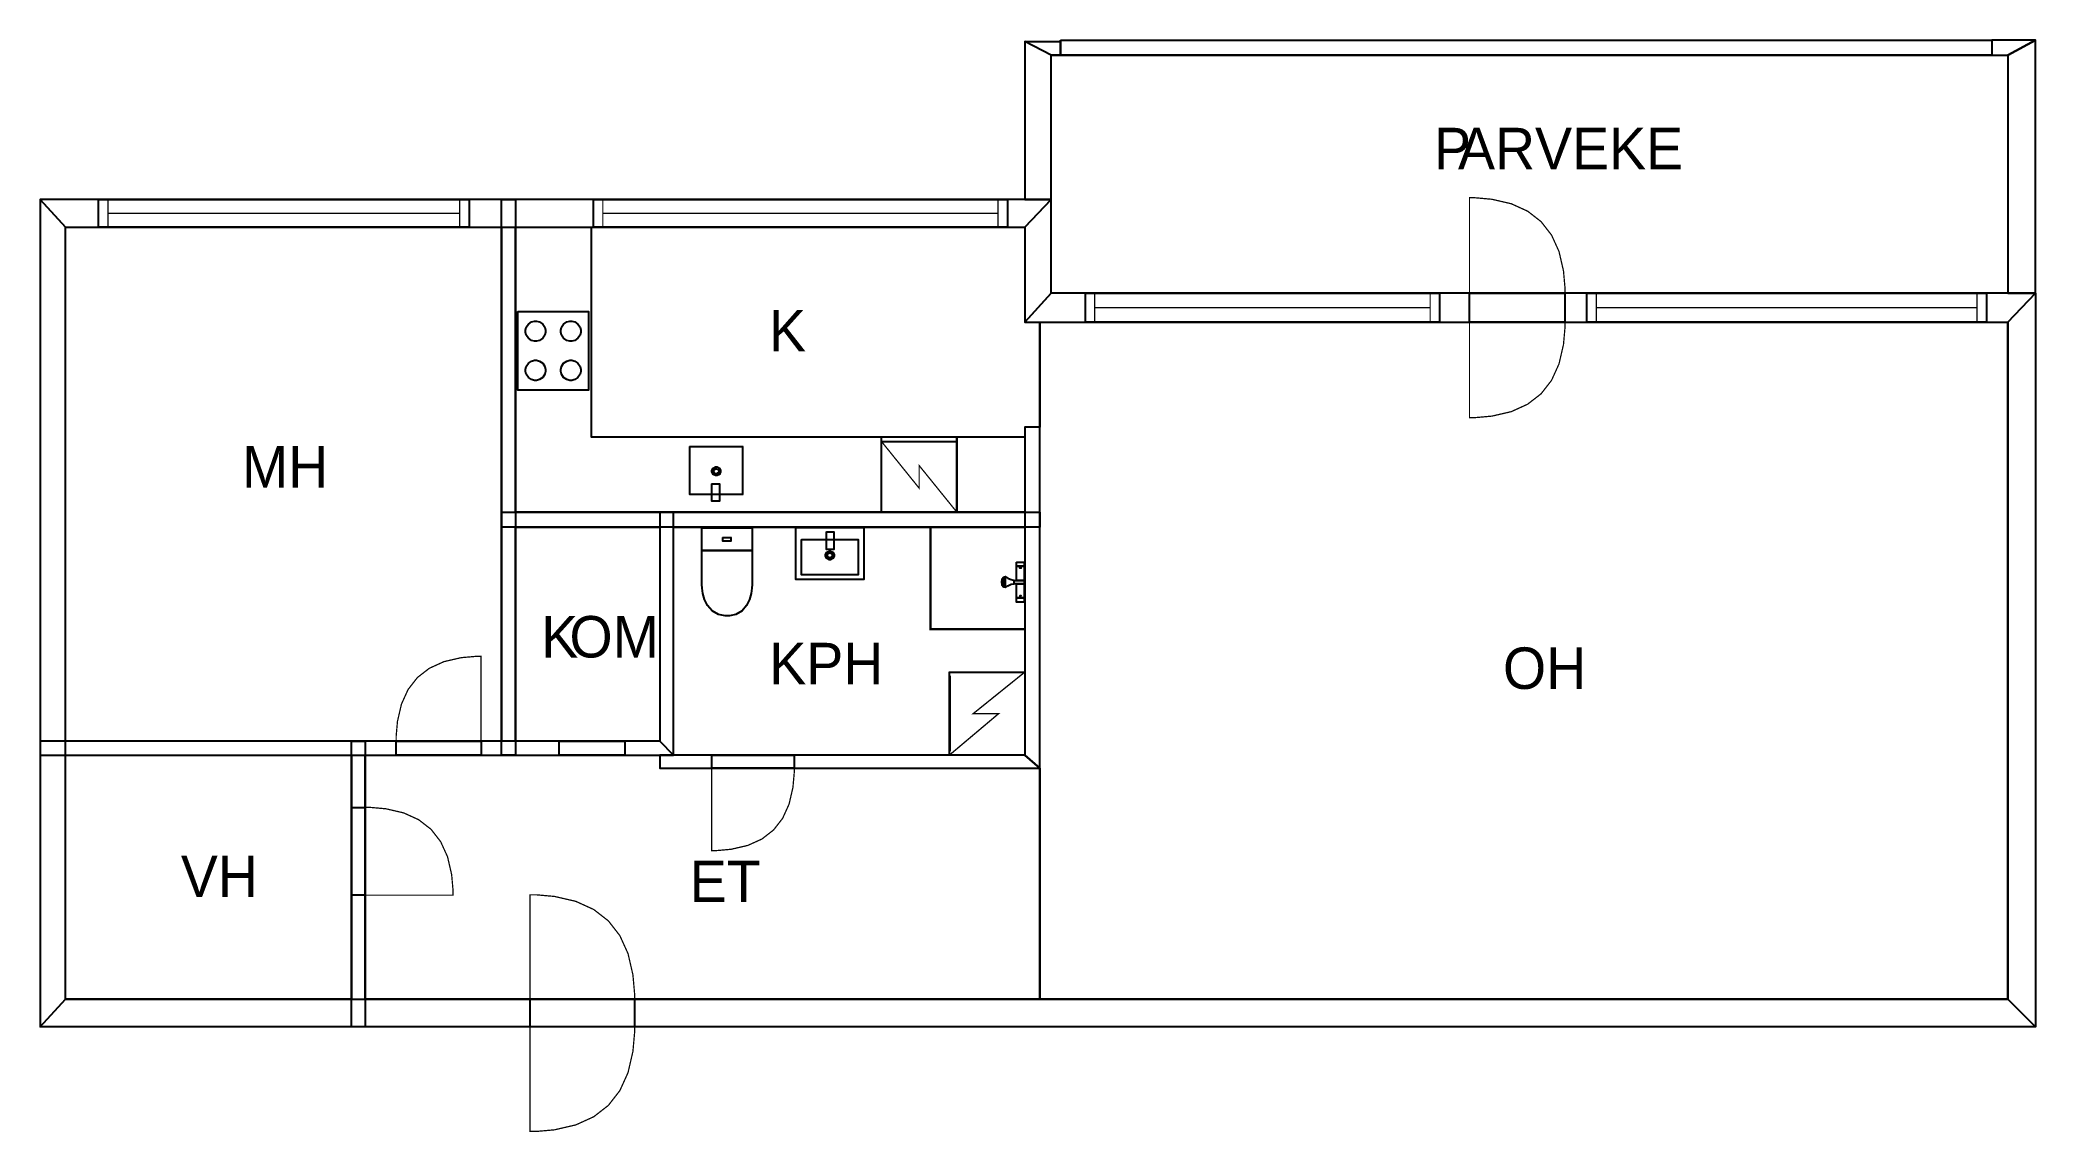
# Model space of a CAD drawing. Extents: x 0.2 to 16.8, y 0 to 9.1.
import ezdxf

# ---------------------------------------------------------------- set-up
doc = ezdxf.new("R2010")
doc.units = 0
doc.layers.get('0').update_dxf_attribs({"linetype": 'CONTINUOUS'})

msp = doc.modelspace()

# ---------------------------------------------------------------- linework, layer by layer
at = {"color": 0}
for points, const_width in [([(8.68039, 8.92492), (8.60346, 8.92492), (8.38471, 9.0395), (8.68039, 9.0395), (8.68039, 8.92492)], 0.002083), ([(8.60346, 7.72949), (8.60346, 8.92492), (8.38471, 9.0395), (8.38471, 7.72949), (8.60346, 7.72949)], 0.002083), ([(8.68039, 9.04992), (16.3958, 9.04992), (16.3958, 8.92492), (8.68039, 8.92492), (8.68039, 9.04992)], 0.002083), ([(16.7582, 9.04992), (16.3958, 9.04992), (16.3958, 8.92492), (16.529, 8.92492), (16.7582, 9.04992)], 0.002083), ([(16.7582, 6.95242), (16.7582, 9.04992), (16.529, 8.92492), (16.529, 6.95242), (16.7582, 6.95242)], 0.002083), ([(8.60346, 8.92492), (16.529, 8.92492), (16.529, 6.95242), (8.60346, 6.95242), (8.60346, 8.92492)], 0.002083), ([(0.435547, 7.50032), (8.38471, 7.50032), (8.60346, 7.72949), (0.227214, 7.72949), (0.435547, 7.50032)], 0.002083), ([(0.435547, 1.10162), (0.435547, 7.50032), (0.227214, 7.72949), (0.227214, 0.87245), (0.435547, 1.10162)], 0.002083), ([(0.710286, 7.72949), (3.78103, 7.72949), (3.78103, 7.50032), (0.710286, 7.50032), (0.710286, 7.72949)], 0.010417), ([(0.710286, 7.72949), (3.78103, 7.72949), (3.78103, 7.50032), (0.710286, 7.50032), (0.710286, 7.72949)], 0.010417), ([(4.04926, 7.72949), (4.16385, 7.72949), (4.16385, 3.12522), (4.04926, 3.12522), (4.04926, 7.72949)], 0.002083), ([(4.81, 7.72949), (8.23969, 7.72949), (8.23969, 7.50032), (4.81, 7.50032), (4.81, 7.72949)], 0.010417), ([(4.81, 7.72949), (8.23969, 7.72949), (8.23969, 7.50032), (4.81, 7.50032), (4.81, 7.72949)], 0.010417), ([(8.38471, 7.50032), (8.38471, 6.71283), (8.60346, 6.95242), (8.60346, 7.72949), (8.38471, 7.50032)], 0.002083), ([(12.8594, 6.95242), (12.8594, 6.99881), (12.847, 7.13786), (12.8099, 7.29861), (12.7481, 7.43457), (12.6616, 7.54585), (12.5503, 7.63238), (12.4143, 7.69417), (12.2536, 7.73128), (12.1146, 7.7436), (12.0683, 7.7436), (12.0683, 6.95242), (12.8594, 6.95242)], 0.010417), ([(4.79172, 7.50037), (4.79172, 5.76269), (7.19396, 5.76269), (7.19396, 5.13769), (4.16385, 5.13769), (4.16385, 7.50037), (4.79172, 7.50037)], 0.010417), ([(8.38471, 6.71283), (16.529, 6.71283), (16.7582, 6.95242), (8.60346, 6.95242), (8.38471, 6.71283)], 0.002083), ([(8.88574, 6.95242), (11.8209, 6.95242), (11.8209, 6.71283), (8.88574, 6.71283), (8.88574, 6.95242)], 0.010417), ([(8.88574, 6.95242), (11.8209, 6.95242), (11.8209, 6.71283), (8.88574, 6.71283), (8.88574, 6.95242)], 0.010417), ([(12.0683, 6.95242), (12.8594, 6.95242), (12.8594, 6.71283), (12.0683, 6.71283), (12.0683, 6.95242)], 0.010417), ([(12.0683, 6.95242), (12.8594, 6.95242), (12.8594, 6.71283), (12.0683, 6.71283), (12.0683, 6.95242)], 0.010417), ([(13.0412, 6.95242), (16.3513, 6.95242), (16.3513, 6.71283), (13.0412, 6.71283), (13.0412, 6.95242)], 0.010417), ([(13.0412, 6.95242), (16.3513, 6.95242), (16.3513, 6.71283), (13.0412, 6.71283), (13.0412, 6.95242)], 0.010417), ([(16.7582, 6.95242), (16.7582, 0.87245), (16.529, 1.10162), (16.529, 6.71283), (16.7582, 6.95242)], 0.002083), ([(4.18517, 6.80089), (4.18517, 6.14849), (4.7685, 6.14849), (4.7685, 6.80089), (4.18517, 6.80089)], 0.010417), ([(4.331, 6.72168), (4.33908, 6.72168), (4.36339, 6.71517), (4.38992, 6.69732), (4.40776, 6.67085), (4.41433, 6.64649), (4.41433, 6.63835), (4.41433, 6.63026), (4.40776, 6.60596), (4.38992, 6.57943), (4.36339, 6.56158), (4.33908, 6.55501), (4.331, 6.55501), (4.32286, 6.55501), (4.2985, 6.56158), (4.27203, 6.57943), (4.25418, 6.60596), (4.24767, 6.63026), (4.24767, 6.63835), (4.24767, 6.64649), (4.25418, 6.67085), (4.27203, 6.69732), (4.2985, 6.71517), (4.32286, 6.72168), (4.331, 6.72168)], 0.010417), ([(4.62267, 6.72168), (4.63075, 6.72168), (4.65506, 6.71517), (4.68158, 6.69732), (4.69943, 6.67085), (4.706, 6.64649), (4.706, 6.63835), (4.706, 6.63026), (4.69943, 6.60596), (4.68158, 6.57943), (4.65506, 6.56158), (4.63075, 6.55501), (4.62267, 6.55501), (4.61453, 6.55501), (4.59017, 6.56158), (4.56369, 6.57943), (4.54585, 6.60596), (4.53933, 6.63026), (4.53933, 6.63835), (4.53933, 6.64649), (4.54585, 6.67085), (4.56369, 6.69732), (4.59017, 6.71517), (4.61453, 6.72168), (4.62267, 6.72168)], 0.010417), ([(12.8594, 6.71283), (12.8594, 6.6665), (12.847, 6.52746), (12.8099, 6.36675), (12.7481, 6.23079), (12.6616, 6.11951), (12.5503, 6.03299), (12.4143, 5.97119), (12.2536, 5.93408), (12.1146, 5.92171), (12.0683, 5.92171), (12.0683, 6.71283), (12.8594, 6.71283)], 0.010417), ([(4.331, 6.39671), (4.33908, 6.39671), (4.36339, 6.39019), (4.38992, 6.37229), (4.40776, 6.34581), (4.41433, 6.3215), (4.41433, 6.31337), (4.41433, 6.30528), (4.40776, 6.28097), (4.38992, 6.25444), (4.36339, 6.2366), (4.33908, 6.23004), (4.331, 6.23004), (4.32286, 6.23004), (4.2985, 6.2366), (4.27203, 6.25444), (4.25418, 6.28097), (4.24767, 6.30528), (4.24767, 6.31337), (4.24767, 6.3215), (4.25418, 6.34581), (4.27203, 6.37229), (4.2985, 6.39019), (4.32286, 6.39671), (4.331, 6.39671)], 0.010417), ([(4.62267, 6.39671), (4.63075, 6.39671), (4.65506, 6.39019), (4.68158, 6.37229), (4.69943, 6.34581), (4.706, 6.3215), (4.706, 6.31337), (4.706, 6.30528), (4.69943, 6.28097), (4.68158, 6.25444), (4.65506, 6.2366), (4.63075, 6.23004), (4.62267, 6.23004), (4.61453, 6.23004), (4.59017, 6.2366), (4.56369, 6.25444), (4.54585, 6.28097), (4.53933, 6.30528), (4.53933, 6.31337), (4.53933, 6.3215), (4.54585, 6.34581), (4.56369, 6.37229), (4.59017, 6.39019), (4.61453, 6.39671), (4.62267, 6.39671)], 0.010417), ([(8.38471, 5.84392), (8.38471, 3.12522), (8.50971, 3.01753), (8.50971, 5.84392), (8.38471, 5.84392)], 0.002083), ([(5.60949, 5.68354), (6.04606, 5.68354), (6.04606, 5.28386), (5.60949, 5.28386), (5.60949, 5.68354)], 0.010417), ([(7.19689, 5.76269), (7.82189, 5.76269), (7.82189, 5.13769), (7.19689, 5.13769), (7.19689, 5.76269)], 0.010417), ([(7.19689, 5.76269), (7.82189, 5.76269), (7.82189, 5.72103), (7.19689, 5.72103), (7.19689, 5.76269)], 0.010417), ([(7.82194, 5.76269), (8.38471, 5.76269), (8.38471, 5.13769), (7.82194, 5.13769), (7.82194, 5.76269)], 0.010417), ([(5.79135, 5.4776), (5.79135, 5.48406), (5.80197, 5.50342), (5.82135, 5.51406), (5.82781, 5.51406), (5.83421, 5.51406), (5.85357, 5.50342), (5.86426, 5.48406), (5.86426, 5.4776), (5.86426, 5.47119), (5.85357, 5.45182), (5.83421, 5.44114), (5.82781, 5.44114), (5.82135, 5.44114), (5.80197, 5.45182), (5.79135, 5.47119), (5.79135, 5.4776)], 0.008333), ([(5.80697, 5.4776), (5.80697, 5.48128), (5.81304, 5.49235), (5.82411, 5.49843), (5.82781, 5.49843), (5.83143, 5.49843), (5.8425, 5.49235), (5.84864, 5.48128), (5.84864, 5.4776), (5.84864, 5.47396), (5.8425, 5.46289), (5.83143, 5.45676), (5.82781, 5.45676), (5.82411, 5.45676), (5.81304, 5.46289), (5.80697, 5.47396), (5.80697, 5.4776)], 0.008333), ([(5.7915, 5.3744), (5.854, 5.3744), (5.854, 5.22857), (5.7915, 5.22857), (5.7915, 5.3744)], 0.010417), ([(4.04926, 5.13775), (8.50971, 5.13775), (8.50971, 5.01275), (4.04926, 5.01275), (4.04926, 5.13775)], 0.002083), ([(5.47467, 3.12522), (5.47467, 5.13775), (5.36008, 5.13775), (5.36008, 3.23981), (5.47467, 3.12522)], 0.002083), ([(5.70785, 5.00749), (6.1244, 5.00749), (6.1244, 4.82021), (5.70785, 4.82021), (5.70785, 5.00749)], 0.010417), ([(6.48779, 5.01156), (7.04981, 5.01156), (7.04981, 4.57992), (6.48779, 4.57992), (6.48779, 5.01156)], 0.010417), ([(6.74072, 4.97564), (6.80322, 4.97564), (6.80322, 4.82981), (6.74072, 4.82981), (6.74072, 4.97564)], 0.010417), ([(6.1244, 4.55192), (6.1244, 4.55192), (6.12446, 4.54021), (6.12283, 4.50922), (6.11669, 4.46539), (6.10331, 4.41515), (6.07975, 4.3649), (6.04329, 4.32107), (5.9911, 4.2901), (5.93804, 4.27832), (5.92042, 4.27832), (5.90207, 4.27832), (5.84722, 4.2901), (5.79313, 4.32107), (5.75532, 4.3649), (5.7309, 4.41515), (5.7169, 4.46539), (5.7105, 4.50922), (5.70876, 4.54021), (5.70888, 4.55192), (5.70888, 4.55192), (5.70785, 4.82021), (6.1244, 4.82021), (6.1244, 4.55192)], 0.010417), ([(5.88303, 4.92964), (5.94922, 4.92964), (5.94922, 4.89806), (5.88303, 4.89806), (5.88303, 4.92964)], 0.010417), ([(6.53467, 4.91054), (7.00293, 4.91054), (7.00293, 4.618), (6.53467, 4.618), (6.53467, 4.91054)], 0.010417), ([(6.80524, 4.77994), (6.80524, 4.77354), (6.79454, 4.75418), (6.77518, 4.74349), (6.76878, 4.74349), (6.76232, 4.74349), (6.74294, 4.75418), (6.73232, 4.77354), (6.73232, 4.77994), (6.73232, 4.7864), (6.74294, 4.80578), (6.76232, 4.8164), (6.76878, 4.8164), (6.77518, 4.8164), (6.79454, 4.80578), (6.80524, 4.7864), (6.80524, 4.77994)], 0.008333), ([(6.78961, 4.77994), (6.78961, 4.77632), (6.78347, 4.76525), (6.7724, 4.75911), (6.76878, 4.75911), (6.76508, 4.75911), (6.75401, 4.76525), (6.74794, 4.77632), (6.74794, 4.77994), (6.74794, 4.78364), (6.75401, 4.79471), (6.76508, 4.80078), (6.76878, 4.80078), (6.7724, 4.80078), (6.78347, 4.79471), (6.78961, 4.78364), (6.78961, 4.77994)], 0.008333), ([(8.31597, 4.72304), (8.31597, 4.68972), (8.3795, 4.68972), (8.3795, 4.72304), (8.31597, 4.72304)], 0.010417), ([(8.31597, 4.68972), (8.31597, 4.57303), (8.3795, 4.57303), (8.3795, 4.68972), (8.31597, 4.68972)], 0.010417), ([(8.34722, 4.68972), (8.34842, 4.68653), (8.35226, 4.67686), (8.35346, 4.6741), (8.35346, 4.6741), (8.352, 4.6741), (8.34771, 4.6741), (8.34343, 4.6741), (8.34201, 4.6741), (8.34201, 4.6741), (8.34267, 4.67649), (8.34603, 4.68647), (8.34722, 4.68972)], 0.010417), ([(8.3795, 4.57303), (8.3795, 4.54492), (8.29617, 4.54492), (8.29617, 4.55197), (8.29617, 4.56776), (8.29617, 4.57303), (8.317, 4.57303), (8.36387, 4.57303), (8.3795, 4.57303)], 0.010417), ([(8.31597, 4.54492), (8.31597, 4.42822), (8.3795, 4.42822), (8.3795, 4.54492), (8.31597, 4.54492)], 0.010417), ([(8.31597, 4.42931), (8.31597, 4.39388), (8.3795, 4.39388), (8.3795, 4.42931), (8.31597, 4.42931)], 0.010417), ([(8.34722, 4.42931), (8.34842, 4.43257), (8.35226, 4.44222), (8.35346, 4.44493), (8.35346, 4.44493), (8.352, 4.44493), (8.34771, 4.44493), (8.34343, 4.44493), (8.34201, 4.44493), (8.34201, 4.44493), (8.34267, 4.4426), (8.34603, 4.43261), (8.34722, 4.42931)], 0.010417), ([(3.17606, 3.23981), (3.17606, 3.28108), (3.18701, 3.40479), (3.22, 3.54775), (3.27501, 3.66868), (3.35194, 3.76764), (3.4509, 3.84462), (3.57189, 3.89963), (3.71485, 3.93261), (3.83854, 3.94358), (3.87978, 3.94358), (3.87978, 3.23981), (3.17606, 3.23981)], 0.010417), ([(7.75971, 3.81337), (7.75971, 3.12528), (8.38471, 3.12528), (8.38471, 3.81337), (7.75971, 3.81337)], 0.011468), ([(0.227214, 3.12522), (5.47467, 3.12522), (5.36008, 3.23981), (0.227214, 3.23981), (0.227214, 3.12522)], 0.002083), ([(2.80561, 3.23981), (2.92019, 3.23981), (2.92019, 0.87245), (2.80561, 0.87245), (2.80561, 3.23981)], 0.002083), ([(3.17606, 3.23981), (3.87978, 3.23981), (3.87978, 3.12522), (3.17606, 3.12522), (3.17606, 3.23981)], 0.010417), ([(3.17606, 3.23981), (3.87978, 3.23981), (3.87978, 3.12522), (3.17606, 3.12522), (3.17606, 3.23981)], 0.010417), ([(4.52582, 3.23981), (5.06961, 3.23981), (5.06961, 3.12522), (4.52582, 3.12522), (4.52582, 3.23981)], 0.010417), ([(8.38471, 3.12522), (5.36008, 3.12522), (5.36008, 3.01753), (8.50971, 3.01753), (8.38471, 3.12522)], 0.002083), ([(5.79042, 3.12522), (6.47396, 3.12522), (6.47396, 3.01753), (5.79042, 3.01753), (5.79042, 3.12522)], 0.010417), ([(5.79042, 3.12522), (6.47396, 3.12522), (6.47396, 3.01753), (5.79042, 3.01753), (5.79042, 3.12522)], 0.010417), ([(6.47396, 3.01753), (6.47396, 2.97749), (6.46326, 2.85736), (6.43121, 2.71853), (6.37782, 2.60101), (6.30306, 2.50489), (6.20692, 2.43012), (6.08942, 2.37674), (5.95057, 2.34467), (5.83046, 2.33399), (5.79042, 2.33399), (5.79042, 3.01753), (6.47396, 3.01753)], 0.010417), ([(2.80561, 2.69179), (2.92019, 2.69179), (2.92019, 1.96485), (2.80561, 1.96485), (2.80561, 2.69179)], 0.010417), ([(2.80561, 2.69179), (2.92019, 2.69179), (2.92019, 1.96485), (2.80561, 1.96485), (2.80561, 2.69179)], 0.010417), ([(2.92019, 2.69179), (2.96278, 2.69179), (3.09056, 2.68044), (3.23822, 2.64638), (3.36317, 2.58957), (3.46539, 2.5101), (3.54492, 2.40788), (3.60172, 2.28293), (3.63579, 2.13525), (3.64719, 2.00749), (3.64719, 1.96485), (2.92019, 1.96485), (2.92019, 2.69179)], 0.010417), ([(5.15115, 1.10162), (5.15115, 1.1524), (5.13758, 1.30458), (5.097, 1.48047), (5.02935, 1.62929), (4.93463, 1.75108), (4.81288, 1.84581), (4.66407, 1.91347), (4.48812, 1.95404), (4.33594, 1.96756), (4.28521, 1.96756), (4.28521, 1.10162), (5.15115, 1.10162)], 0.010417), ([(16.7582, 0.87245), (0.227214, 0.87245), (0.435547, 1.10162), (16.529, 1.10162), (16.7582, 0.87245)], 0.002083), ([(4.28521, 1.10162), (5.15115, 1.10162), (5.15115, 0.87245), (4.28521, 0.87245), (4.28521, 1.10162)], 0.010417), ([(4.28521, 1.10162), (5.15115, 1.10162), (5.15115, 0.87245), (4.28521, 0.87245), (4.28521, 1.10162)], 0.010417), ([(5.15115, 0.87245), (5.15115, 0.821724), (5.13758, 0.669542), (5.097, 0.493599), (5.02935, 0.344781), (4.93463, 0.223036), (4.81288, 0.128309), (4.66407, 0.060655), (4.48812, 0.020074), (4.33594, 0.00651), (4.28521, 0.00651), (4.28521, 0.87245), (5.15115, 0.87245)], 0.010417)]:
    msp.add_lwpolyline(points, close=True, dxfattribs=dict(at, const_width=const_width))
for points in [[(8.68039, 8.92492), (8.60346, 8.92492), (8.38471, 9.0395), (8.68039, 9.0395), (8.68039, 8.92492)], [(8.60346, 7.72949), (8.60346, 8.92492), (8.38471, 9.0395), (8.38471, 7.72949), (8.60346, 7.72949)], [(16.7582, 9.04992), (16.3958, 9.04992), (16.3958, 8.92492), (16.529, 8.92492), (16.7582, 9.04992)], [(16.7582, 6.95242), (16.7582, 9.04992), (16.529, 8.92492), (16.529, 6.95242), (16.7582, 6.95242)], [(0.435547, 7.50032), (8.38471, 7.50032), (8.60346, 7.72949), (0.227214, 7.72949), (0.435547, 7.50032)], [(0.435547, 1.10162), (0.435547, 7.50032), (0.227214, 7.72949), (0.227214, 0.87245), (0.435547, 1.10162)], [(4.04926, 7.72949), (4.16385, 7.72949), (4.16385, 3.12522), (4.04926, 3.12522), (4.04926, 7.72949)], [(8.38471, 7.50032), (8.38471, 6.71283), (8.60346, 6.95242), (8.60346, 7.72949), (8.38471, 7.50032)], [(8.38471, 6.71283), (16.529, 6.71283), (16.7582, 6.95242), (8.60346, 6.95242), (8.38471, 6.71283)], [(16.7582, 6.95242), (16.7582, 0.87245), (16.529, 1.10162), (16.529, 6.71283), (16.7582, 6.95242)], [(8.38471, 5.84392), (8.38471, 3.12522), (8.50971, 3.01753), (8.50971, 5.84392), (8.38471, 5.84392)], [(4.04926, 5.13775), (8.50971, 5.13775), (8.50971, 5.01275), (4.04926, 5.01275), (4.04926, 5.13775)], [(5.47467, 3.12522), (5.47467, 5.13775), (5.36008, 5.13775), (5.36008, 3.23981), (5.47467, 3.12522)], [(0.227214, 3.12522), (5.47467, 3.12522), (5.36008, 3.23981), (0.227214, 3.23981), (0.227214, 3.12522)], [(2.80561, 3.23981), (2.92019, 3.23981), (2.92019, 0.87245), (2.80561, 0.87245), (2.80561, 3.23981)], [(8.38471, 3.12522), (5.36008, 3.12522), (5.36008, 3.01753), (8.50971, 3.01753), (8.38471, 3.12522)], [(16.7582, 0.87245), (0.227214, 0.87245), (0.435547, 1.10162), (16.529, 1.10162), (16.7582, 0.87245)]]:
    msp.add_lwpolyline(points, close=True, dxfattribs=at)
at = {"color": 7}
for points in [[(8.68039, 9.04992), (16.3958, 9.04992), (16.3958, 8.92492), (8.68039, 8.92492), (8.68039, 9.04992)], [(8.60346, 8.92492), (16.529, 8.92492), (16.529, 6.95242), (8.60346, 6.95242), (8.60346, 8.92492)], [(0.710286, 7.72949), (3.78103, 7.72949), (3.78103, 7.50032), (0.710286, 7.50032), (0.710286, 7.72949)], [(0.710286, 7.72949), (3.78103, 7.72949), (3.78103, 7.50032), (0.710286, 7.50032), (0.710286, 7.72949)], [(4.81, 7.72949), (8.23969, 7.72949), (8.23969, 7.50032), (4.81, 7.50032), (4.81, 7.72949)], [(4.81, 7.72949), (8.23969, 7.72949), (8.23969, 7.50032), (4.81, 7.50032), (4.81, 7.72949)], [(0.435547, 7.50032), (4.04926, 7.50032), (4.04926, 3.23981), (0.435547, 3.23981), (0.435547, 7.50032)], [(4.79172, 7.50037), (4.79172, 5.76269), (7.19396, 5.76269), (7.19396, 5.13769), (4.16385, 5.13769), (4.16385, 7.50037), (4.79172, 7.50037)], [(8.38471, 6.71283), (8.50971, 6.71283), (8.50971, 5.84392), (8.38471, 5.84392), (8.38471, 5.13775), (4.16385, 5.13775), (4.16385, 7.50032), (8.38471, 7.50032), (8.38471, 6.71283)], [(8.88574, 6.95242), (11.8209, 6.95242), (11.8209, 6.71283), (8.88574, 6.71283), (8.88574, 6.95242)], [(8.88574, 6.95242), (11.8209, 6.95242), (11.8209, 6.71283), (8.88574, 6.71283), (8.88574, 6.95242)], [(12.0683, 6.95242), (12.8594, 6.95242), (12.8594, 6.71283), (12.0683, 6.71283), (12.0683, 6.95242)], [(12.0683, 6.95242), (12.8594, 6.95242), (12.8594, 6.71283), (12.0683, 6.71283), (12.0683, 6.95242)], [(13.0412, 6.95242), (16.3513, 6.95242), (16.3513, 6.71283), (13.0412, 6.71283), (13.0412, 6.95242)], [(13.0412, 6.95242), (16.3513, 6.95242), (16.3513, 6.71283), (13.0412, 6.71283), (13.0412, 6.95242)], [(4.18517, 6.80089), (4.7685, 6.80089), (4.7685, 6.14849), (4.18517, 6.14849), (4.18517, 6.80089)], [(4.331, 6.72168), (4.33908, 6.72168), (4.36339, 6.71517), (4.38992, 6.69732), (4.40776, 6.67085), (4.41433, 6.64649), (4.41433, 6.63835), (4.41433, 6.63026), (4.40776, 6.60596), (4.38992, 6.57943), (4.36339, 6.56158), (4.33908, 6.55501), (4.331, 6.55501), (4.32286, 6.55501), (4.2985, 6.56158), (4.27203, 6.57943), (4.25418, 6.60596), (4.24767, 6.63026), (4.24767, 6.63835), (4.24767, 6.64649), (4.25418, 6.67085), (4.27203, 6.69732), (4.2985, 6.71517), (4.32286, 6.72168), (4.331, 6.72168)], [(4.62267, 6.72168), (4.63075, 6.72168), (4.65506, 6.71517), (4.68158, 6.69732), (4.69943, 6.67085), (4.706, 6.64649), (4.706, 6.63835), (4.706, 6.63026), (4.69943, 6.60596), (4.68158, 6.57943), (4.65506, 6.56158), (4.63075, 6.55501), (4.62267, 6.55501), (4.61453, 6.55501), (4.59017, 6.56158), (4.56369, 6.57943), (4.54585, 6.60596), (4.53933, 6.63026), (4.53933, 6.63835), (4.53933, 6.64649), (4.54585, 6.67085), (4.56369, 6.69732), (4.59017, 6.71517), (4.61453, 6.72168), (4.62267, 6.72168)], [(8.50971, 6.71283), (16.529, 6.71283), (16.529, 1.10162), (8.50971, 1.10162), (8.50971, 6.71283)], [(4.331, 6.39671), (4.33908, 6.39671), (4.36339, 6.39019), (4.38992, 6.37229), (4.40776, 6.34581), (4.41433, 6.3215), (4.41433, 6.31337), (4.41433, 6.30528), (4.40776, 6.28097), (4.38992, 6.25444), (4.36339, 6.2366), (4.33908, 6.23004), (4.331, 6.23004), (4.32286, 6.23004), (4.2985, 6.2366), (4.27203, 6.25444), (4.25418, 6.28097), (4.24767, 6.30528), (4.24767, 6.31337), (4.24767, 6.3215), (4.25418, 6.34581), (4.27203, 6.37229), (4.2985, 6.39019), (4.32286, 6.39671), (4.331, 6.39671)], [(4.62267, 6.39671), (4.63075, 6.39671), (4.65506, 6.39019), (4.68158, 6.37229), (4.69943, 6.34581), (4.706, 6.3215), (4.706, 6.31337), (4.706, 6.30528), (4.69943, 6.28097), (4.68158, 6.25444), (4.65506, 6.2366), (4.63075, 6.23004), (4.62267, 6.23004), (4.61453, 6.23004), (4.59017, 6.2366), (4.56369, 6.25444), (4.54585, 6.28097), (4.53933, 6.30528), (4.53933, 6.31337), (4.53933, 6.3215), (4.54585, 6.34581), (4.56369, 6.37229), (4.59017, 6.39019), (4.61453, 6.39671), (4.62267, 6.39671)], [(5.60949, 5.68354), (6.04606, 5.68354), (6.04606, 5.28386), (5.60949, 5.28386), (5.60949, 5.68354)], [(7.19689, 5.76269), (7.82189, 5.76269), (7.82189, 5.13769), (7.19689, 5.13769), (7.19689, 5.76269)], [(7.19689, 5.76269), (7.82189, 5.76269), (7.82189, 5.72103), (7.19689, 5.72103), (7.19689, 5.76269)], [(7.82194, 5.76269), (8.38471, 5.76269), (8.38471, 5.13769), (7.82194, 5.13769), (7.82194, 5.76269)], [(5.79135, 5.4776), (5.79135, 5.48406), (5.80197, 5.50342), (5.82135, 5.51406), (5.82781, 5.51406), (5.83421, 5.51406), (5.85357, 5.50342), (5.86426, 5.48406), (5.86426, 5.4776), (5.86426, 5.47119), (5.85357, 5.45182), (5.83421, 5.44114), (5.82781, 5.44114), (5.82135, 5.44114), (5.80197, 5.45182), (5.79135, 5.47119), (5.79135, 5.4776)], [(5.80697, 5.4776), (5.80697, 5.48128), (5.81304, 5.49235), (5.82411, 5.49843), (5.82781, 5.49843), (5.83143, 5.49843), (5.8425, 5.49235), (5.84864, 5.48128), (5.84864, 5.4776), (5.84864, 5.47396), (5.8425, 5.46289), (5.83143, 5.45676), (5.82781, 5.45676), (5.82411, 5.45676), (5.81304, 5.46289), (5.80697, 5.47396), (5.80697, 5.4776)], [(5.7915, 5.3744), (5.854, 5.3744), (5.854, 5.22857), (5.7915, 5.22857), (5.7915, 5.3744)], [(4.16385, 5.01275), (5.36008, 5.01275), (5.36008, 3.23981), (4.16385, 3.23981), (4.16385, 5.01275)], [(5.47467, 5.01275), (8.38471, 5.01275), (8.38471, 3.12522), (5.47467, 3.12522), (5.47467, 5.01275)], [(5.70785, 5.00749), (6.1244, 5.00749), (6.1244, 4.82021), (5.70785, 4.82021), (5.70785, 5.00749)], [(6.48779, 5.01156), (7.04981, 5.01156), (7.04981, 4.57992), (6.48779, 4.57992), (6.48779, 5.01156)], [(6.74072, 4.97564), (6.80322, 4.97564), (6.80322, 4.82981), (6.74072, 4.82981), (6.74072, 4.97564)], [(6.1244, 4.55192), (6.1244, 4.55192), (6.12446, 4.54021), (6.12283, 4.50922), (6.11669, 4.46539), (6.10331, 4.41515), (6.07975, 4.3649), (6.04329, 4.32107), (5.9911, 4.2901), (5.93804, 4.27832), (5.92042, 4.27832), (5.90207, 4.27832), (5.84722, 4.2901), (5.79313, 4.32107), (5.75532, 4.3649), (5.7309, 4.41515), (5.7169, 4.46539), (5.7105, 4.50922), (5.70876, 4.54021), (5.70888, 4.55192), (5.70888, 4.55192), (5.70785, 4.82021), (6.1244, 4.82021), (6.1244, 4.55192)], [(5.88303, 4.92964), (5.94922, 4.92964), (5.94922, 4.89806), (5.88303, 4.89806), (5.88303, 4.92964)], [(6.53467, 4.91054), (7.00293, 4.91054), (7.00293, 4.618), (6.53467, 4.618), (6.53467, 4.91054)], [(6.80524, 4.77994), (6.80524, 4.77354), (6.79454, 4.75418), (6.77518, 4.74349), (6.76878, 4.74349), (6.76232, 4.74349), (6.74294, 4.75418), (6.73232, 4.77354), (6.73232, 4.77994), (6.73232, 4.7864), (6.74294, 4.80578), (6.76232, 4.8164), (6.76878, 4.8164), (6.77518, 4.8164), (6.79454, 4.80578), (6.80524, 4.7864), (6.80524, 4.77994)], [(6.78961, 4.77994), (6.78961, 4.77632), (6.78347, 4.76525), (6.7724, 4.75911), (6.76878, 4.75911), (6.76508, 4.75911), (6.75401, 4.76525), (6.74794, 4.77632), (6.74794, 4.77994), (6.74794, 4.78364), (6.75401, 4.79471), (6.76508, 4.80078), (6.76878, 4.80078), (6.7724, 4.80078), (6.78347, 4.79471), (6.78961, 4.78364), (6.78961, 4.77994)], [(8.31597, 4.72304), (8.3795, 4.72304), (8.3795, 4.68972), (8.31597, 4.68972), (8.31597, 4.72304)], [(8.31597, 4.68972), (8.3795, 4.68972), (8.3795, 4.57303), (8.31597, 4.57303), (8.31597, 4.68972)], [(8.34722, 4.68972), (8.34842, 4.68653), (8.35226, 4.67686), (8.35346, 4.6741), (8.35346, 4.6741), (8.352, 4.6741), (8.34771, 4.6741), (8.34343, 4.6741), (8.34201, 4.6741), (8.34201, 4.6741), (8.34267, 4.67649), (8.34603, 4.68647), (8.34722, 4.68972)], [(8.29617, 4.57303), (8.28982, 4.57303), (8.27089, 4.57671), (8.24849, 4.58658), (8.24408, 4.58968), (8.24251, 4.59076), (8.22792, 4.60092), (8.2264, 4.60118), (8.22353, 4.60172), (8.20697, 4.59754), (8.19412, 4.58089), (8.19308, 4.57514), (8.19282, 4.57383), (8.192, 4.56228), (8.192, 4.55843), (8.192, 4.55951), (8.192, 4.55533), (8.19282, 4.54411), (8.19308, 4.54281), (8.19412, 4.53711), (8.20697, 4.52046), (8.22353, 4.51628), (8.2264, 4.51676), (8.22792, 4.51704), (8.24251, 4.52724), (8.24408, 4.52826), (8.24849, 4.53142), (8.27089, 4.54129), (8.28982, 4.54492), (8.29617, 4.54492)], [(8.22537, 4.60118), (8.22483, 4.60092), (8.21463, 4.58908), (8.20557, 4.56532), (8.20557, 4.5574), (8.20578, 4.55117), (8.21506, 4.52854), (8.22483, 4.51731), (8.22537, 4.51676)], [(8.3795, 4.57303), (8.3795, 4.54492), (8.29617, 4.54492), (8.29617, 4.55197), (8.29617, 4.56776), (8.29617, 4.57303), (8.317, 4.57303), (8.36387, 4.57303), (8.3795, 4.57303)], [(8.31597, 4.54492), (8.3795, 4.54492), (8.3795, 4.42822), (8.31597, 4.42822), (8.31597, 4.54492)], [(8.31597, 4.42931), (8.3795, 4.42931), (8.3795, 4.39388), (8.31597, 4.39388), (8.31597, 4.42931)], [(8.34722, 4.42931), (8.34842, 4.43257), (8.35226, 4.44222), (8.35346, 4.44493), (8.35346, 4.44493), (8.352, 4.44493), (8.34771, 4.44493), (8.34343, 4.44493), (8.34201, 4.44493), (8.34201, 4.44493), (8.34267, 4.4426), (8.34603, 4.43261), (8.34722, 4.42931)], [(7.75971, 3.81337), (8.38471, 3.81337), (8.38471, 3.12528), (7.75971, 3.12528), (7.75971, 3.81337)], [(3.17606, 3.23981), (3.87978, 3.23981), (3.87978, 3.12522), (3.17606, 3.12522), (3.17606, 3.23981)], [(3.17606, 3.23981), (3.87978, 3.23981), (3.87978, 3.12522), (3.17606, 3.12522), (3.17606, 3.23981)], [(4.52582, 3.23981), (5.06961, 3.23981), (5.06961, 3.12522), (4.52582, 3.12522), (4.52582, 3.23981)], [(4.52582, 3.23981), (5.06961, 3.23981), (5.06961, 3.12522), (4.52582, 3.12522), (4.52582, 3.23981)], [(0.435547, 3.12522), (2.80561, 3.12522), (2.80561, 1.10162), (0.435547, 1.10162), (0.435547, 3.12522)], [(5.36008, 3.01753), (8.50971, 3.01753), (8.50971, 1.10162), (2.92019, 1.10162), (2.92019, 3.12522), (5.36008, 3.12522), (5.36008, 3.01753)], [(5.79042, 3.12522), (6.47396, 3.12522), (6.47396, 3.01753), (5.79042, 3.01753), (5.79042, 3.12522)], [(5.79042, 3.12522), (6.47396, 3.12522), (6.47396, 3.01753), (5.79042, 3.01753), (5.79042, 3.12522)], [(2.80561, 2.69179), (2.92019, 2.69179), (2.92019, 1.96485), (2.80561, 1.96485), (2.80561, 2.69179)], [(2.80561, 2.69179), (2.92019, 2.69179), (2.92019, 1.96485), (2.80561, 1.96485), (2.80561, 2.69179)], [(4.28521, 1.10162), (5.15115, 1.10162), (5.15115, 0.87245), (4.28521, 0.87245), (4.28521, 1.10162)], [(4.28521, 1.10162), (5.15115, 1.10162), (5.15115, 0.87245), (4.28521, 0.87245), (4.28521, 1.10162)]]:
    msp.add_lwpolyline(points, close=True, dxfattribs=at)
at = {"color": 0}
for points, const_width in [([(0.788411, 7.50032), (0.788411, 7.72949)], 0.010417), ([(0.788411, 7.6149), (3.7029, 7.6149)], 0.010417), ([(3.7029, 7.50032), (3.7029, 7.72949)], 0.010417), ([(4.88813, 7.50032), (4.88813, 7.72949)], 0.010417), ([(4.88813, 7.6149), (8.16157, 7.6149)], 0.010417), ([(8.16157, 7.50032), (8.16157, 7.72949)], 0.010417), ([(8.96386, 6.71283), (8.96386, 6.95242)], 0.010417), ([(11.7427, 6.71283), (11.7427, 6.95242)], 0.010417), ([(13.1194, 6.71283), (13.1194, 6.95242)], 0.010417), ([(16.2731, 6.71283), (16.2731, 6.95242)], 0.010417), ([(8.96386, 6.83263), (11.7427, 6.83263)], 0.010417), ([(13.1194, 6.83263), (16.2731, 6.83263)], 0.010417), ([(7.82189, 5.13769), (7.50939, 5.52414), (7.50939, 5.33664), (7.19689, 5.72418)], 0.010417), ([(7.60254, 5.01937), (7.60254, 4.16786), (8.391, 4.16786)], 0.01875), ([(8.29617, 4.57303), (8.28982, 4.57303), (8.27089, 4.57671), (8.24849, 4.58658), (8.24408, 4.58968), (8.24251, 4.59076), (8.22792, 4.60092), (8.2264, 4.60118), (8.22353, 4.60172), (8.20697, 4.59754), (8.19412, 4.58089), (8.19308, 4.57514), (8.19282, 4.57383), (8.192, 4.56228), (8.192, 4.55843), (8.192, 4.55951), (8.192, 4.55533), (8.19282, 4.54411), (8.19308, 4.54281), (8.19412, 4.53711), (8.20697, 4.52046), (8.22353, 4.51628), (8.2264, 4.51676), (8.22792, 4.51704), (8.24251, 4.52724), (8.24408, 4.52826), (8.24849, 4.53142), (8.27089, 4.54129), (8.28982, 4.54492), (8.29617, 4.54492)], 0.010417), ([(8.22537, 4.60118), (8.22483, 4.60092), (8.21463, 4.58908), (8.20557, 4.56532), (8.20557, 4.5574), (8.20578, 4.55117), (8.21506, 4.52854), (8.22483, 4.51731), (8.22537, 4.51676)], 0.010417), ([(8.38471, 3.81337), (7.95762, 3.46935), (8.16808, 3.46935), (7.75971, 3.12528)], 0.011468), ([(7.766, 3.78239), (7.766, 3.15625)], 0.011468)]:
    msp.add_lwpolyline(points, dxfattribs=dict(at, const_width=const_width))
at = {"color": 7}
for points, const_width in [([(0.435547, 7.50032), (4.04926, 7.50032), (4.04926, 3.23981), (0.435547, 3.23981), (0.435547, 7.50032)], 0.002083), ([(8.38471, 6.71283), (8.50971, 6.71283), (8.50971, 5.84392), (8.38471, 5.84392), (8.38471, 5.13775), (4.16385, 5.13775), (4.16385, 7.50032), (8.38471, 7.50032), (8.38471, 6.71283)], 0.002083), ([(8.50971, 6.71283), (16.529, 6.71283), (16.529, 1.10162), (8.50971, 1.10162), (8.50971, 6.71283)], 0.002083), ([(4.16385, 5.01275), (5.36008, 5.01275), (5.36008, 3.23981), (4.16385, 3.23981), (4.16385, 5.01275)], 0.002083), ([(5.47467, 5.01275), (8.38471, 5.01275), (8.38471, 3.12522), (5.47467, 3.12522), (5.47467, 5.01275)], 0.002083), ([(4.52582, 3.23981), (5.06961, 3.23981), (5.06961, 3.12522), (4.52582, 3.12522), (4.52582, 3.23981)], 0.010417), ([(0.435547, 3.12522), (2.80561, 3.12522), (2.80561, 1.10162), (0.435547, 1.10162), (0.435547, 3.12522)], 0.002083), ([(5.36008, 3.01753), (8.50971, 3.01753), (8.50971, 1.10162), (2.92019, 1.10162), (2.92019, 3.12522), (5.36008, 3.12522), (5.36008, 3.01753)], 0.002083)]:
    msp.add_lwpolyline(points, close=True, dxfattribs=dict(at, const_width=const_width))

# ---------------------------------------------------------------- texts
at = {"color": 0}
for s, p in [('P', (11.774, 7.97988)), ('ARVEKE', (11.973, 7.97988)), ('K', (6.2656, 6.47017)), ('MH', (1.89894, 5.34267)), ('K', (4.37729, 3.93396)), ('OM', (4.61203, 3.93396)), ('KPH', (6.26725, 3.71182)), ('OH', (12.3457, 3.67368)), ('VH', (1.39242, 1.94861)), ('ET', (5.60806, 1.90739))]:
    msp.add_text(s, height=0.34375, dxfattribs=at).set_placement(p)

doc.saveas('drawing.dxf')
